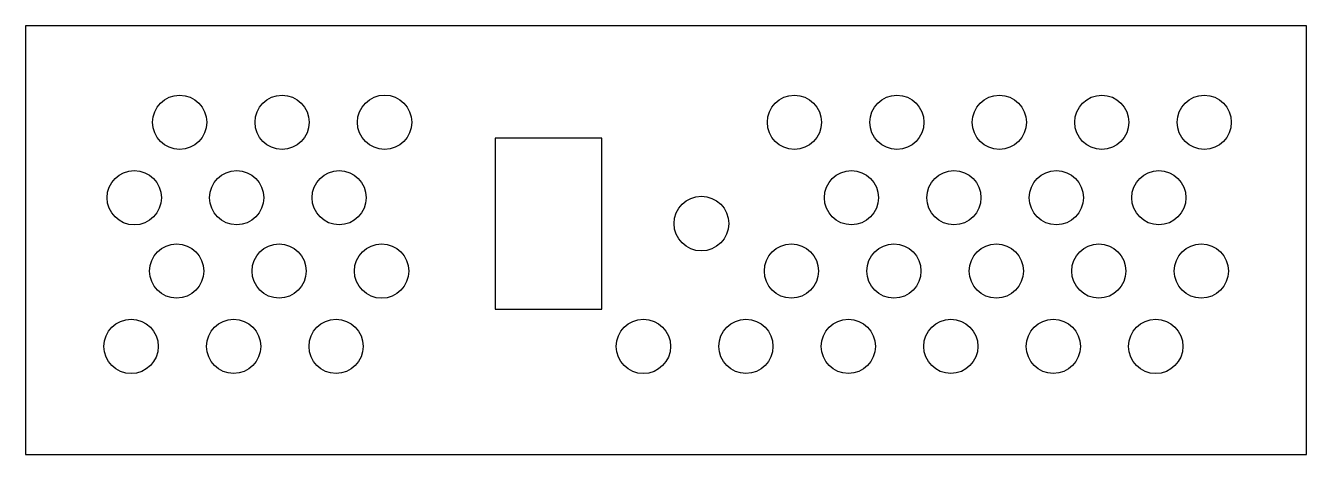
# Model space of a CAD drawing. Header units: millimetres. Extents: x -75 to 75, y -26 to 24.
import ezdxf

# ---------------------------------------------------------------- set-up
doc = ezdxf.new("R2010")
doc.units = ezdxf.units.MM

msp = doc.modelspace()

# ---------------------------------------------------------------- linework, layer by layer
at = {"color": 7, "linetype": 'Continuous', "lineweight": 25}
for p, q in [((-75, 24.16), (-75, -26)), ((75, 24.16), (-75, 24.16)), ((75, -26), (75, 24.16)), ((-20, 11), (-20, -9)), ((-7.5, 11), (-20, 11)), ((-7.5, -9), (-7.5, 11)), ((-20, -9), (-7.5, -9)), ((-75, -26), (75, -26))]:
    msp.add_line(p, q, dxfattribs=at)
for centre, radius in [((-56.96, 12.86), 3.17), ((-44.96, 12.86), 3.17), ((-32.96, 12.86), 3.18), ((15.04, 12.86), 3.17), ((27.04, 12.86), 3.17), ((39.04, 12.86), 3.17), ((51.04, 12.86), 3.17), ((63.04, 12.86), 3.17), ((-62.28, 4.03), 3.18), ((-50.28, 4.03), 3.17), ((-38.28, 4.03), 3.17), ((21.72, 4.03), 3.17), ((33.72, 4.03), 3.17), ((45.72, 4.03), 3.17), ((57.72, 4.03), 3.17), ((4.14, 1), 3.2), ((-57.31, -4.55), 3.17), ((-45.31, -4.55), 3.17), ((-33.31, -4.55), 3.18), ((14.69, -4.55), 3.17), ((26.69, -4.55), 3.17), ((38.69, -4.55), 3.17), ((50.69, -4.55), 3.17), ((62.69, -4.55), 3.17), ((-62.64, -13.37), 3.18), ((-50.64, -13.37), 3.17), ((-38.64, -13.37), 3.17), ((-2.64, -13.37), 3.18), ((9.36, -13.37), 3.17), ((21.36, -13.37), 3.17), ((33.36, -13.37), 3.17), ((45.36, -13.37), 3.17), ((57.36, -13.37), 3.18)]:
    msp.add_circle(centre, radius, dxfattribs=at)

doc.saveas('drawing.dxf')
